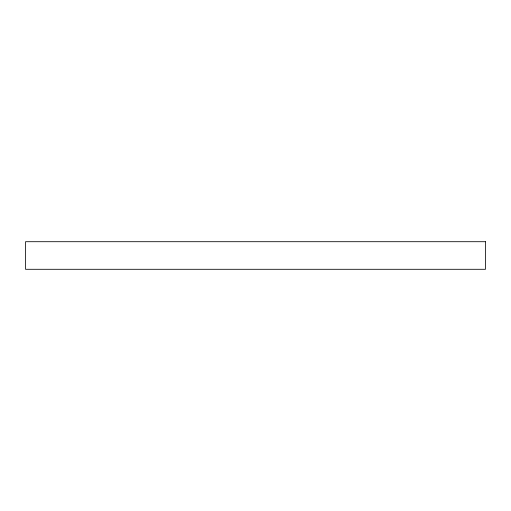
<?xml version="1.0" encoding="UTF-8"?>
<svg xmlns="http://www.w3.org/2000/svg" width="511" height="511" viewBox="0 0 511 511"><rect width="100%" height="100%" fill="white"/><g stroke="black" fill="none" stroke-linecap="round" stroke-linejoin="round"><path stroke-width="0.77" d="M485.45 241.703L25.55 241.703L25.55 269.297L485.45 269.297L485.45 241.703"/></g></svg>
